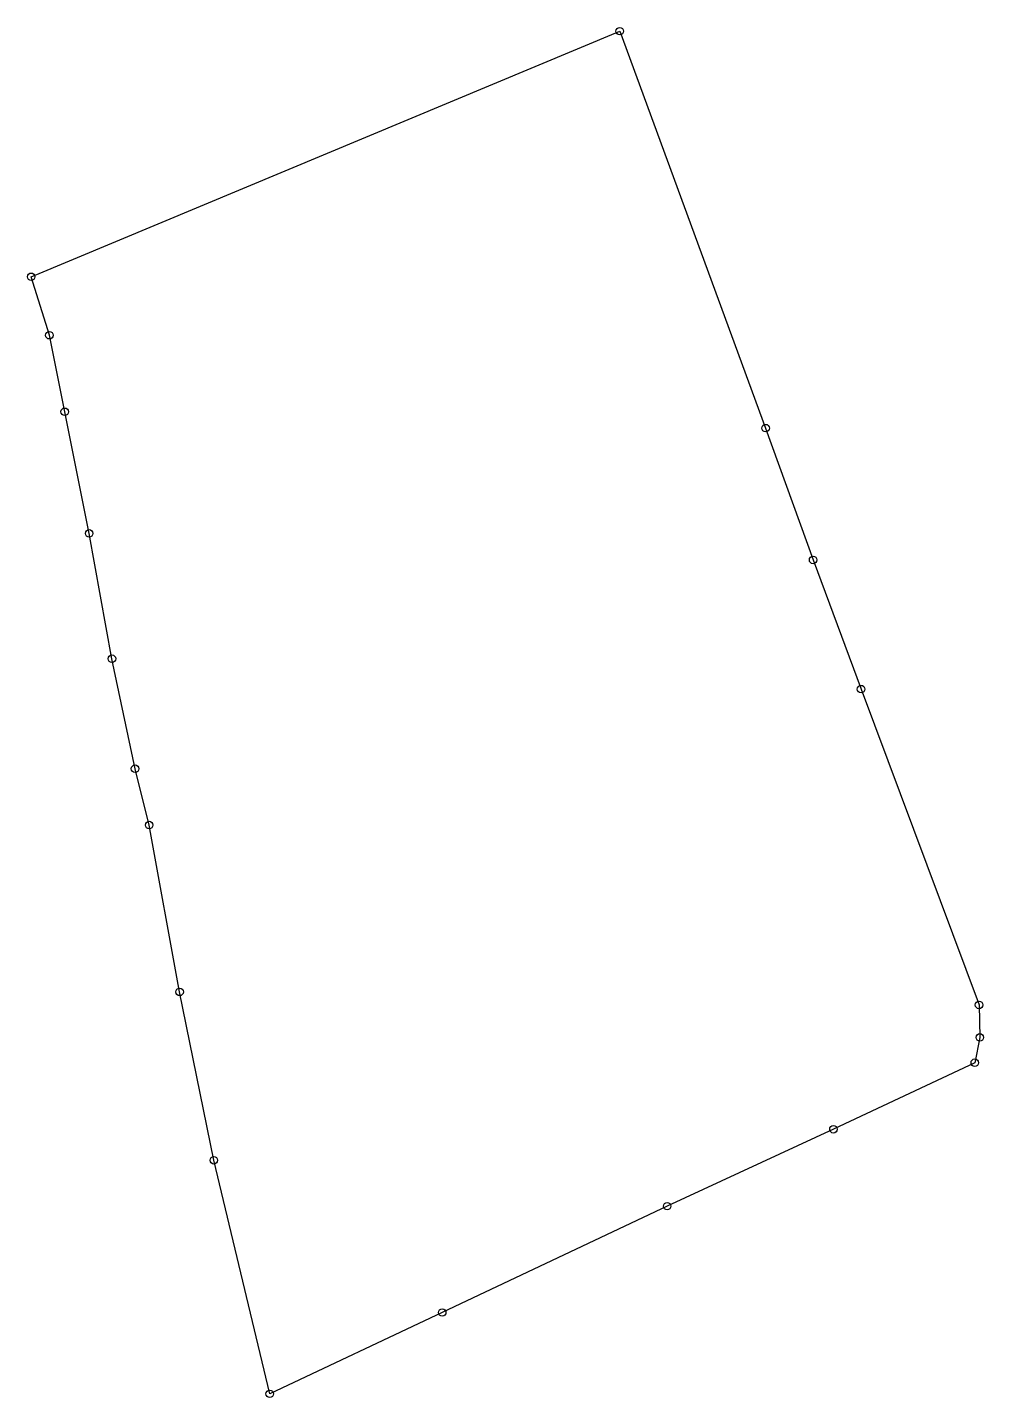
# Model space of a CAD drawing. Header units: millimetres. Extents: x 606019 to 606146, y 1310000 to 1310182.
import ezdxf

# ---------------------------------------------------------------- set-up
doc = ezdxf.new("R2010")
doc.units = ezdxf.units.MM

msp = doc.modelspace()

# ---------------------------------------------------------------- linework, layer by layer
msp.add_lwpolyline([(606097.49, 1310181.22), (606116.86, 1310128.55), (606123.16, 1310111.06), (606129.52, 1310093.92), (606145.18, 1310052.02), (606145.29, 1310047.71), (606144.62, 1310044.35), (606125.86, 1310035.52), (606103.79, 1310025.32), (606073.93, 1310011.21), (606051.03, 1310000.42), (606043.62, 1310031.41), (606039.07, 1310053.75), (606035.03, 1310075.89), (606033.16, 1310083.36), (606030.09, 1310097.96), (606027.07, 1310114.59), (606023.83, 1310130.72), (606021.79, 1310140.88), (606019.37, 1310148.63)], close=True)
for centre in [(606097.49, 1310181.22), (606019.37, 1310148.63), (606021.79, 1310140.88), (606023.83, 1310130.72), (606116.86, 1310128.55), (606027.07, 1310114.59), (606123.16, 1310111.06), (606030.09, 1310097.96), (606129.52, 1310093.92), (606033.16, 1310083.36), (606035.03, 1310075.89), (606039.07, 1310053.75), (606145.18, 1310052.02), (606145.29, 1310047.71), (606144.62, 1310044.35), (606125.86, 1310035.52), (606043.62, 1310031.41), (606103.79, 1310025.32), (606073.93, 1310011.21), (606051.03, 1310000.42)]:
    msp.add_circle(centre, 0.5)

doc.saveas('drawing.dxf')
